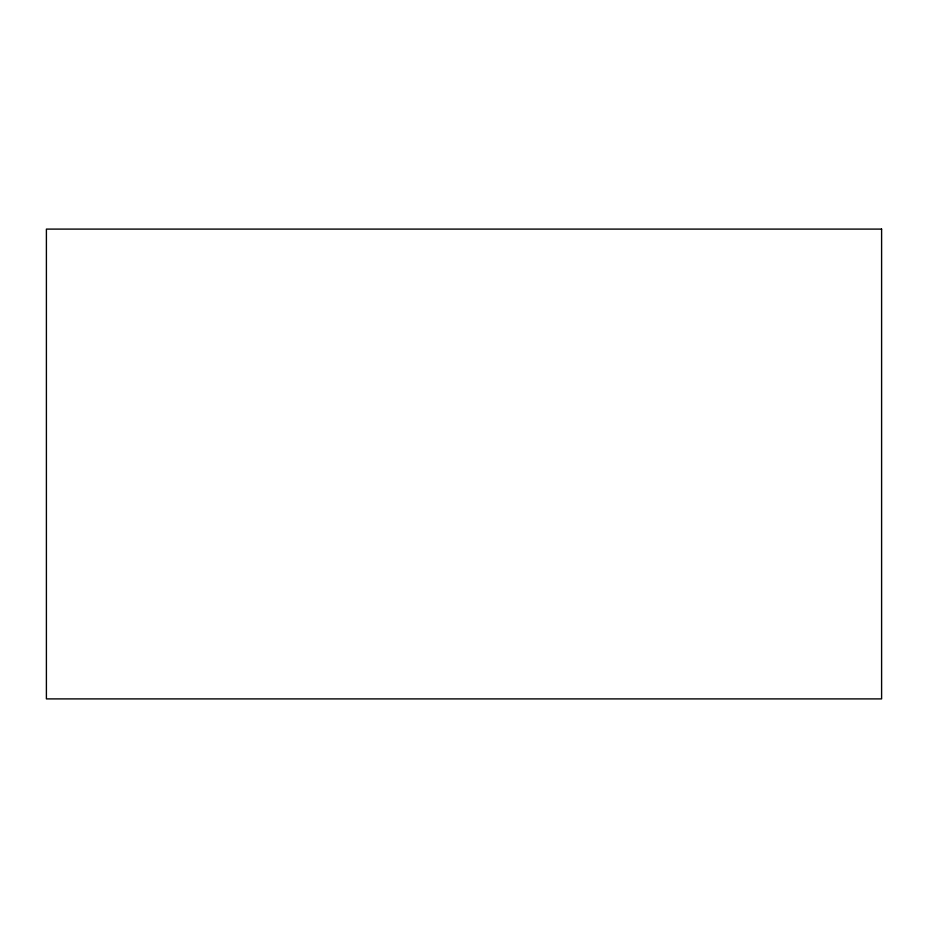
<?xml version="1.0" encoding="UTF-8"?>
<svg xmlns="http://www.w3.org/2000/svg" width="928" height="928" viewBox="0 0 928 928"><rect width="100%" height="100%" fill="white"/><g stroke="black" fill="none" stroke-linecap="round" stroke-linejoin="round"><path stroke-width="1.39" d="M881.6 229.1L46.4 229.1L46.4 698.9L881.6 698.9L881.6 229.1"/></g></svg>
